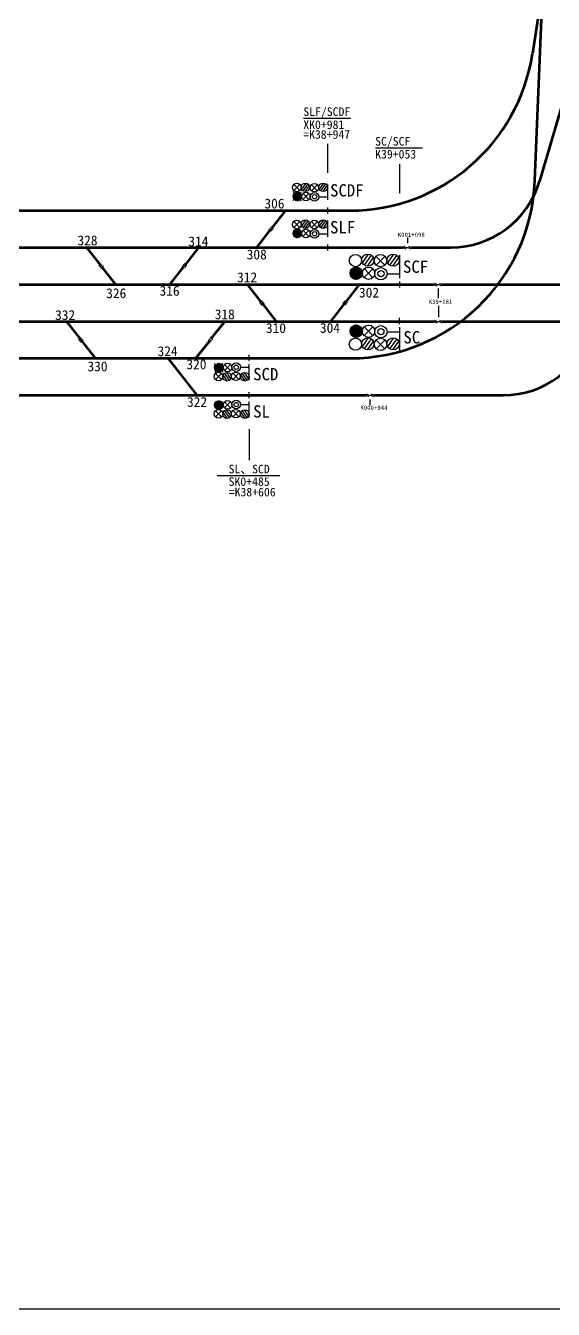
# Model space of a CAD drawing. Header units: millimetres. Extents: x -17381 to -15684, y 1883 to 2345.
# Drawn here: x -16281 to -16195.3, y 1883.2 to 2091.5 of the extents above; entities that cross this region are included whole.
import ezdxf

# ---------------------------------------------------------------- set-up
doc = ezdxf.new("R2010")
doc.units = ezdxf.units.MM
doc.layers.add('1', color=1, linetype='Continuous')
doc.layers.add('供电臂', color=7, linetype='Continuous')
doc.styles.add('宋体', font='')
doc.styles.get('宋体').set_extended_font_data('SimSun')

msp = doc.modelspace()

# ---------------------------------------------------------------- linework, layer by layer
at = {"color": 8, "lineweight": 70}
for p, q in [((-16193.93, 2118.37), (-16198.73, 2086.94)), ((-16198.35, 2066.28), (-16197.07, 2097.82)), ((-16240.99, 2058.67), (-16238.8, 2061.47)), ((-16268.78, 2052.48), (-16268.78, 2052.48)), ((-16272.06, 2040.49), (-16272.06, 2040.49))]:
    msp.add_line(p, q, dxfattribs=at)
at = {"color": 124, "lineweight": 70}
msp.add_line((-16184.86, 2109.6), (-16197.6, 2066.25), dxfattribs=at)
at = {"color": 0}
for p, q in [((-16235.9, 2076.45), (-16228.26, 2076.45)), ((-16224.23, 2071.65), (-16216.6, 2071.65)), ((-16249.94, 2018.46), (-16239.75, 2018.46))]:
    msp.add_line(p, q, dxfattribs=at)
at = {"color": 0, "lineweight": -3}
for p, q in [((-16232.01, 2072.32), (-16232.01, 2067.6)), ((-16220.35, 2069.01), (-16220.35, 2064.29)), ((-16219.02, 2057.11), (-16219.02, 2056.2)), ((-16214, 2047.27), (-16214, 2048.84)), ((-16214, 2046.01), (-16214, 2044.19)), ((-16225.1, 2029.9), (-16225.1, 2030.81)), ((-16244.74, 2025.97), (-16244.74, 2020.97))]:
    msp.add_line(p, q, dxfattribs=at)
at = {"color": 1}
for p, q in [((-16237.61, 2063.85), (-16236.64, 2064.41)), ((-16237.61, 2063.8), (-16236.59, 2064.39)), ((-16237.61, 2063.74), (-16236.54, 2064.36)), ((-16237.61, 2063.69), (-16236.5, 2064.33)), ((-16237.6, 2063.91), (-16236.69, 2064.43)), ((-16237.6, 2063.64), (-16236.46, 2064.3)), ((-16237.59, 2063.6), (-16236.42, 2064.27)), ((-16237.58, 2063.98), (-16236.76, 2064.45)), ((-16237.55, 2064.05), (-16236.83, 2064.46)), ((-16237.52, 2064.12), (-16236.91, 2064.47)), ((-16237.46, 2064.21), (-16237.02, 2064.46)), ((-16237.57, 2063.55), (-16236.39, 2064.23)), ((-16237.56, 2063.5), (-16236.36, 2064.2)), ((-16237.54, 2063.46), (-16236.33, 2064.16)), ((-16237.52, 2063.42), (-16236.31, 2064.12)), ((-16237.49, 2063.38), (-16236.28, 2064.08)), ((-16237.47, 2063.34), (-16236.27, 2064.04)), ((-16237.43, 2063.31), (-16236.25, 2063.99)), ((-16237.4, 2063.27), (-16236.24, 2063.95)), ((-16237.37, 2063.24), (-16236.22, 2063.9)), ((-16237.33, 2063.21), (-16236.22, 2063.85)), ((-16237.28, 2063.18), (-16236.21, 2063.8)), ((-16237.24, 2063.15), (-16236.21, 2063.74)), ((-16237.19, 2063.13), (-16236.22, 2063.69)), ((-16237.13, 2063.11), (-16236.23, 2063.63)), ((-16237.07, 2063.09), (-16236.24, 2063.56)), ((-16237, 2063.08), (-16236.27, 2063.5)), ((-16236.91, 2063.07), (-16236.31, 2063.42)), ((-16236.8, 2063.08), (-16236.37, 2063.33)), ((-16237.61, 2057.86), (-16236.64, 2058.42)), ((-16237.61, 2057.81), (-16236.59, 2058.4)), ((-16237.61, 2057.75), (-16236.54, 2058.37)), ((-16237.61, 2057.7), (-16236.5, 2058.34)), ((-16237.6, 2057.92), (-16236.69, 2058.44)), ((-16237.6, 2057.65), (-16236.46, 2058.31)), ((-16237.59, 2057.6), (-16236.42, 2058.28)), ((-16237.58, 2057.98), (-16236.76, 2058.46)), ((-16237.57, 2057.56), (-16236.39, 2058.24)), ((-16237.56, 2057.51), (-16236.36, 2058.21)), ((-16237.55, 2058.05), (-16236.83, 2058.47)), ((-16237.54, 2057.47), (-16236.33, 2058.17)), ((-16237.52, 2058.13), (-16236.91, 2058.48)), ((-16237.52, 2057.43), (-16236.31, 2058.13)), ((-16237.49, 2057.39), (-16236.28, 2058.09)), ((-16237.47, 2057.35), (-16236.27, 2058.04)), ((-16237.46, 2058.22), (-16237.02, 2058.47)), ((-16237.43, 2057.31), (-16236.25, 2058)), ((-16237.4, 2057.28), (-16236.24, 2057.95)), ((-16237.37, 2057.25), (-16236.22, 2057.91)), ((-16237.33, 2057.22), (-16236.22, 2057.86)), ((-16237.28, 2057.19), (-16236.21, 2057.8)), ((-16237.24, 2057.16), (-16236.21, 2057.75)), ((-16237.19, 2057.14), (-16236.22, 2057.69)), ((-16237.13, 2057.11), (-16236.23, 2057.64)), ((-16237.07, 2057.1), (-16236.24, 2057.57)), ((-16237, 2057.08), (-16236.27, 2057.5)), ((-16236.91, 2057.08), (-16236.31, 2057.43)), ((-16236.8, 2057.09), (-16236.37, 2057.34)), ((-16228.34, 2051.44), (-16226.95, 2052.24)), ((-16228.34, 2051.36), (-16226.88, 2052.2)), ((-16228.34, 2051.28), (-16226.81, 2052.16)), ((-16228.34, 2051.21), (-16226.75, 2052.12)), ((-16228.33, 2051.14), (-16226.7, 2052.08)), ((-16228.32, 2051.52), (-16227.03, 2052.27)), ((-16228.31, 2051.07), (-16226.64, 2052.03)), ((-16228.3, 2051.61), (-16227.12, 2052.29)), ((-16228.29, 2051), (-16226.6, 2051.98)), ((-16228.27, 2050.94), (-16226.55, 2051.93)), ((-16228.26, 2051.71), (-16227.23, 2052.31)), ((-16228.24, 2050.88), (-16226.52, 2051.87)), ((-16228.21, 2051.82), (-16227.35, 2052.32)), ((-16228.21, 2050.82), (-16226.48, 2051.82)), ((-16228.17, 2050.76), (-16226.45, 2051.76)), ((-16228.12, 2051.95), (-16227.5, 2052.3)), ((-16228.14, 2050.71), (-16226.42, 2051.7)), ((-16228.09, 2050.66), (-16226.4, 2051.63)), ((-16228.05, 2050.61), (-16226.38, 2051.57)), ((-16227.99, 2050.56), (-16226.36, 2051.5)), ((-16227.94, 2050.51), (-16226.35, 2051.43)), ((-16227.88, 2050.47), (-16226.35, 2051.36)), ((-16227.81, 2050.43), (-16226.35, 2051.28)), ((-16227.74, 2050.4), (-16226.35, 2051.2)), ((-16227.66, 2050.37), (-16226.37, 2051.11)), ((-16227.57, 2050.34), (-16226.39, 2051.02)), ((-16227.46, 2050.33), (-16226.43, 2050.93)), ((-16227.34, 2050.32), (-16226.48, 2050.82)), ((-16227.19, 2050.33), (-16226.57, 2050.69)), ((-16228.35, 2041.95), (-16226.89, 2042.8)), ((-16228.35, 2041.95), (-16226.89, 2042.8)), ((-16228.35, 2041.87), (-16226.82, 2042.76)), ((-16228.35, 2041.87), (-16226.82, 2042.76)), ((-16228.34, 2042.03), (-16226.96, 2042.83)), ((-16228.34, 2042.03), (-16226.96, 2042.83)), ((-16228.34, 2041.8), (-16226.76, 2042.72)), ((-16228.34, 2041.8), (-16226.76, 2042.72)), ((-16228.33, 2042.12), (-16227.04, 2042.86)), ((-16228.33, 2042.12), (-16227.04, 2042.86)), ((-16228.33, 2041.73), (-16226.7, 2042.67)), ((-16228.33, 2041.73), (-16226.7, 2042.67)), ((-16228.32, 2041.66), (-16226.65, 2042.62)), ((-16228.32, 2041.66), (-16226.65, 2042.62)), ((-16228.3, 2042.21), (-16227.13, 2042.89)), ((-16228.3, 2042.21), (-16227.13, 2042.89)), ((-16228.3, 2041.6), (-16226.6, 2042.57)), ((-16228.3, 2041.6), (-16226.6, 2042.57)), ((-16228.27, 2042.3), (-16227.23, 2042.9)), ((-16228.27, 2042.3), (-16227.23, 2042.9)), ((-16228.27, 2041.53), (-16226.56, 2042.52)), ((-16228.27, 2041.53), (-16226.56, 2042.52)), ((-16228.25, 2041.47), (-16226.52, 2042.47)), ((-16228.25, 2041.47), (-16226.52, 2042.47)), ((-16228.22, 2041.41), (-16226.49, 2042.41)), ((-16228.22, 2041.41), (-16226.49, 2042.41)), ((-16228.21, 2042.41), (-16227.35, 2042.91)), ((-16228.21, 2042.41), (-16227.35, 2042.91)), ((-16228.18, 2041.36), (-16226.45, 2042.35)), ((-16228.18, 2041.36), (-16226.45, 2042.35)), ((-16228.14, 2041.3), (-16226.43, 2042.29)), ((-16228.14, 2041.3), (-16226.43, 2042.29)), ((-16228.13, 2042.54), (-16227.51, 2042.9)), ((-16228.13, 2042.54), (-16227.51, 2042.9)), ((-16228.1, 2041.25), (-16226.4, 2042.23)), ((-16228.1, 2041.25), (-16226.4, 2042.23)), ((-16228.05, 2041.2), (-16226.38, 2042.16)), ((-16228.05, 2041.2), (-16226.38, 2042.16)), ((-16228, 2041.15), (-16226.37, 2042.09)), ((-16228, 2041.15), (-16226.37, 2042.09)), ((-16227.94, 2041.11), (-16226.36, 2042.02)), ((-16227.94, 2041.11), (-16226.36, 2042.02)), ((-16227.88, 2041.07), (-16226.35, 2041.95)), ((-16227.88, 2041.07), (-16226.35, 2041.95)), ((-16227.82, 2041.03), (-16226.35, 2041.87)), ((-16227.82, 2041.03), (-16226.35, 2041.87)), ((-16227.74, 2040.99), (-16226.36, 2041.79)), ((-16227.74, 2040.99), (-16226.36, 2041.79)), ((-16227.66, 2040.96), (-16226.37, 2041.71)), ((-16227.66, 2040.96), (-16226.37, 2041.71)), ((-16227.57, 2040.94), (-16226.4, 2041.62)), ((-16227.57, 2040.94), (-16226.4, 2041.62)), ((-16227.47, 2040.92), (-16226.43, 2041.52)), ((-16227.47, 2040.92), (-16226.43, 2041.52)), ((-16227.35, 2040.91), (-16226.49, 2041.41)), ((-16227.35, 2040.91), (-16226.49, 2041.41)), ((-16227.2, 2040.93), (-16226.57, 2041.28)), ((-16227.2, 2040.93), (-16226.57, 2041.28)), ((-16250.34, 2036.01), (-16249.26, 2035.39)), ((-16250.34, 2035.95), (-16249.31, 2035.36)), ((-16250.33, 2036.06), (-16249.22, 2035.42)), ((-16250.33, 2035.9), (-16249.36, 2035.34)), ((-16250.32, 2036.11), (-16249.18, 2035.45)), ((-16250.32, 2035.84), (-16249.42, 2035.32)), ((-16250.31, 2036.16), (-16249.15, 2035.48)), ((-16250.3, 2036.2), (-16249.11, 2035.52)), ((-16250.3, 2035.77), (-16249.48, 2035.3)), ((-16250.28, 2036.25), (-16249.08, 2035.55)), ((-16250.28, 2035.71), (-16249.55, 2035.29)), ((-16250.26, 2036.29), (-16249.06, 2035.59)), ((-16250.24, 2036.33), (-16249.03, 2035.63)), ((-16250.24, 2035.63), (-16249.64, 2035.28)), ((-16250.22, 2036.37), (-16249.01, 2035.67)), ((-16250.19, 2036.41), (-16248.99, 2035.71)), ((-16250.18, 2035.54), (-16249.75, 2035.29)), ((-16250.16, 2036.44), (-16248.97, 2035.76)), ((-16250.13, 2036.48), (-16248.96, 2035.8)), ((-16250.09, 2036.51), (-16248.95, 2035.85)), ((-16250.05, 2036.54), (-16248.94, 2035.9)), ((-16250.01, 2036.57), (-16248.94, 2035.95)), ((-16249.96, 2036.6), (-16248.94, 2036.01)), ((-16249.91, 2036.62), (-16248.94, 2036.06)), ((-16249.85, 2036.64), (-16248.95, 2036.12)), ((-16249.79, 2036.66), (-16248.97, 2036.19)), ((-16249.72, 2036.67), (-16248.99, 2036.25)), ((-16249.64, 2036.68), (-16249.03, 2036.33)), ((-16249.53, 2036.67), (-16249.09, 2036.42)), ((-16250.34, 2029.95), (-16249.26, 2029.33)), ((-16250.34, 2029.89), (-16249.31, 2029.3)), ((-16250.33, 2030), (-16249.22, 2029.36)), ((-16250.33, 2029.84), (-16249.36, 2029.28)), ((-16250.32, 2030.05), (-16249.18, 2029.39)), ((-16250.32, 2029.78), (-16249.42, 2029.26)), ((-16250.31, 2030.1), (-16249.15, 2029.42)), ((-16250.3, 2030.14), (-16249.11, 2029.46)), ((-16250.3, 2029.72), (-16249.48, 2029.24)), ((-16250.28, 2030.19), (-16249.08, 2029.5)), ((-16250.28, 2029.65), (-16249.55, 2029.23)), ((-16250.26, 2030.23), (-16249.06, 2029.53)), ((-16250.24, 2030.27), (-16249.03, 2029.57)), ((-16250.24, 2029.57), (-16249.64, 2029.22)), ((-16250.22, 2030.31), (-16249.01, 2029.61)), ((-16250.19, 2030.35), (-16248.99, 2029.66)), ((-16250.18, 2029.48), (-16249.75, 2029.23)), ((-16250.16, 2030.39), (-16248.97, 2029.7)), ((-16250.13, 2030.42), (-16248.96, 2029.75)), ((-16250.09, 2030.45), (-16248.95, 2029.79)), ((-16250.05, 2030.48), (-16248.94, 2029.84)), ((-16250.01, 2030.51), (-16248.94, 2029.9)), ((-16249.96, 2030.54), (-16248.94, 2029.95)), ((-16249.91, 2030.56), (-16248.94, 2030.01)), ((-16249.85, 2030.59), (-16248.95, 2030.07)), ((-16249.79, 2030.6), (-16248.97, 2030.13)), ((-16249.72, 2030.62), (-16248.99, 2030.2)), ((-16249.64, 2030.62), (-16249.03, 2030.27)), ((-16249.53, 2030.61), (-16249.09, 2030.36))]:
    msp.add_line(p, q, dxfattribs=at)
at = {"color": 1, "ltscale": 0.5}
for p, q in [((-16237.41, 2064.28), (-16237.56, 2064.54)), ((-16236.47, 2064.31), (-16236.26, 2064.5)), ((-16237.45, 2063.33), (-16237.64, 2063.12)), ((-16236.43, 2063.25), (-16236.31, 2063.05)), ((-16250.18, 2036.42), (-16250.37, 2036.63)), ((-16250.13, 2035.47), (-16250.29, 2035.21)), ((-16249.19, 2035.44), (-16248.98, 2035.25)), ((-16249.16, 2036.5), (-16249.03, 2036.7))]:
    msp.add_line(p, q, dxfattribs=at)
at = {"color": 0, "linetype": 'Continuous'}
for p, q in [((-16232.01, 2065.82), (-16232.01, 2063.19)), ((-16233.39, 2063.67), (-16232.01, 2063.67)), ((-16232.01, 2059.83), (-16232.01, 2057.19)), ((-16233.39, 2057.68), (-16232.01, 2057.68)), ((-16220.35, 2054.25), (-16220.35, 2050.48)), ((-16222.32, 2051.18), (-16220.34, 2051.18)), ((-16222.33, 2041.77), (-16220.35, 2041.77)), ((-16222.33, 2041.77), (-16220.35, 2041.77)), ((-16220.35, 2042.54), (-16220.35, 2038.77)), ((-16220.35, 2042.54), (-16220.35, 2038.77)), ((-16246.12, 2036.08), (-16244.73, 2036.08)), ((-16244.74, 2033.93), (-16244.74, 2036.57)), ((-16246.12, 2030.02), (-16244.73, 2030.02)), ((-16244.74, 2027.87), (-16244.74, 2030.51))]:
    msp.add_line(p, q, dxfattribs=at)
at = {"color": 8, "lineweight": 70, "ltscale": 0.5}
msp.add_line((-16290.46, 2061.47), (-16228.39, 2061.47), dxfattribs=at)
at = {"color": 0, "ltscale": 0.5}
for p, q in [((-16232.01, 2061.97), (-16232.01, 2060.97)), ((-16232.01, 2055.98), (-16232.01, 2054.98)), ((-16220.35, 2049.98), (-16220.35, 2048.98)), ((-16220.35, 2043.04), (-16220.35, 2044.04)), ((-16244.74, 2037.06), (-16244.74, 2038.06)), ((-16244.74, 2031.01), (-16244.74, 2032.01))]:
    msp.add_line(p, q, dxfattribs=at)
at = {"color": 2, "lineweight": 70}
for p, q in [((-16243.49, 2055.48), (-16241.3, 2058.27)), ((-16271.13, 2055.48), (-16268.94, 2052.68)), ((-16255.09, 2052.68), (-16252.9, 2055.48))]:
    msp.add_line(p, q, dxfattribs=at)
at = {"color": 7, "linetype": 'Continuous'}
for p, q in [((-16241.11, 2058.1), (-16241.52, 2058.47)), ((-16240.94, 2058.28), (-16241.35, 2058.66)), ((-16240.77, 2058.47), (-16241.18, 2058.85)), ((-16219.72, 2055.48), (-16219.28, 2055.24)), ((-16219.66, 2055.68), (-16219.25, 2055.47)), ((-16219.25, 2055.47), (-16218.92, 2055.47)), ((-16218.92, 2055.47), (-16218.52, 2055.26)), ((-16218.86, 2055.7), (-16218.44, 2055.48)), ((-16269.16, 2052.48), (-16268.75, 2052.85)), ((-16268.99, 2052.29), (-16268.58, 2052.67)), ((-16268.82, 2052.1), (-16268.41, 2052.48)), ((-16255.21, 2052.1), (-16255.62, 2052.48)), ((-16255.04, 2052.29), (-16255.45, 2052.67)), ((-16254.87, 2052.48), (-16255.28, 2052.85)), ((-16214.64, 2049.69), (-16214.23, 2049.48)), ((-16213.84, 2049.7), (-16213.42, 2049.48)), ((-16214.7, 2049.48), (-16214.26, 2049.25)), ((-16214.23, 2049.48), (-16213.9, 2049.48)), ((-16213.9, 2049.48), (-16213.5, 2049.26)), ((-16243.06, 2046.47), (-16242.65, 2046.84)), ((-16242.89, 2046.28), (-16242.48, 2046.66)), ((-16242.72, 2046.09), (-16242.31, 2046.47)), ((-16229.12, 2046.09), (-16229.53, 2046.47)), ((-16228.95, 2046.28), (-16229.36, 2046.66)), ((-16228.78, 2046.47), (-16229.19, 2046.84)), ((-16214.7, 2043.49), (-16214.26, 2043.26)), ((-16214.64, 2043.7), (-16214.23, 2043.48)), ((-16214.23, 2043.48), (-16213.9, 2043.48)), ((-16213.9, 2043.48), (-16213.5, 2043.27)), ((-16213.84, 2043.71), (-16213.42, 2043.49)), ((-16272.44, 2040.49), (-16272.02, 2040.87)), ((-16272.27, 2040.31), (-16271.85, 2040.68)), ((-16272.1, 2040.12), (-16271.68, 2040.5)), ((-16251, 2040.11), (-16251.41, 2040.49)), ((-16250.83, 2040.3), (-16251.24, 2040.68)), ((-16250.66, 2040.49), (-16251.07, 2040.86)), ((-16225.8, 2031.51), (-16225.35, 2031.27)), ((-16225.73, 2031.71), (-16225.33, 2031.5)), ((-16225.33, 2031.5), (-16225, 2031.5)), ((-16225, 2031.5), (-16224.59, 2031.29)), ((-16224.94, 2031.73), (-16224.52, 2031.51))]:
    msp.add_line(p, q, dxfattribs=at)
at = {"color": 2, "lineweight": 70, "ltscale": 0.5}
msp.add_line((-16296.22, 2055.48), (-16219.72, 2055.48), dxfattribs=at)
at = {"color": 124, "lineweight": 70, "ltscale": 0.5}
msp.add_line((-16218.44, 2055.48), (-16211.99, 2055.48), dxfattribs=at)
at = {"color": 5, "lineweight": 70}
for p, q in [((-16268.63, 2052.28), (-16266.44, 2049.48)), ((-16257.59, 2049.48), (-16255.4, 2052.28)), ((-16245.04, 2049.48), (-16242.83, 2046.67)), ((-16229.01, 2046.67), (-16226.8, 2049.48))]:
    msp.add_line(p, q, dxfattribs=at)
at = {"color": 5, "lineweight": 100, "ltscale": 0.5}
msp.add_line((-16327.47, 2049.48), (-16214.7, 2049.48), dxfattribs=at)
at = {"color": 8, "lineweight": 100, "ltscale": 0.5}
for p, q in [((-16213.42, 2049.48), (-16154.66, 2049.48)), ((-16213.42, 2043.49), (-16158.44, 2043.49))]:
    msp.add_line(p, q, dxfattribs=at)
at = {"color": 1, "lineweight": 70}
for p, q in [((-16242.52, 2046.27), (-16240.35, 2043.49)), ((-16231.49, 2043.49), (-16229.32, 2046.27)), ((-16274.41, 2043.49), (-16272.22, 2040.69)), ((-16250.88, 2040.69), (-16248.69, 2043.49))]:
    msp.add_line(p, q, dxfattribs=at)
at = {"color": 1, "lineweight": 100, "ltscale": 0.5}
msp.add_line((-16327.47, 2043.49), (-16214.7, 2043.49), dxfattribs=at)
at = {"color": 4, "lineweight": 70}
for p, q in [((-16271.9, 2040.29), (-16269.72, 2037.5)), ((-16253.38, 2037.5), (-16251.19, 2040.29)), ((-16257.92, 2037.5), (-16253.23, 2031.51))]:
    msp.add_line(p, q, dxfattribs=at)
at = {"color": 4, "lineweight": 70, "ltscale": 0.5}
for p, q in [((-16296.18, 2037.5), (-16228.33, 2037.5)), ((-16290.03, 2031.51), (-16225.8, 2031.51))]:
    msp.add_line(p, q, dxfattribs=at)
at = {"color": 1, "lineweight": 70, "ltscale": 0.5}
msp.add_line((-16224.52, 2031.51), (-16203.48, 2031.51), dxfattribs=at)
at = {"color": 0}
msp.add_lwpolyline([(-17380.59, 2345.03), (-15683.64, 2345.03), (-15683.64, 1883.17), (-17380.59, 1883.17)], close=True, dxfattribs=at)
at = {"color": 8, "lineweight": 70}
for centre, end in [((-16228.39, 2091.47), 351.3209), ((-16228.33, 2067.5), 357.6717)]:
    msp.add_arc(centre, 30, 270, end, dxfattribs=at)
at = {"color": 124, "lineweight": 70}
msp.add_arc((-16211.99, 2070.48), 15, 270, 343.6246, dxfattribs=at)
at = {"color": 1, "lineweight": 70}
msp.add_arc((-16203.48, 2046.51), 15, 270, 343.6246, dxfattribs=at)
at = {"layer": '1', "color": 3}
for p, q in [((-16236.51, 2065.71), (-16237.49, 2064.73)), ((-16237.48, 2065.71), (-16236.51, 2064.72)), ((-16236.51, 2059.72), (-16237.49, 2058.73)), ((-16237.48, 2059.72), (-16236.51, 2058.73)), ((-16250.21, 2034.04), (-16249.24, 2035.03)), ((-16249.23, 2034.04), (-16250.21, 2035.03)), ((-16250.21, 2027.98), (-16249.24, 2028.97)), ((-16249.23, 2027.98), (-16250.21, 2028.97))]:
    msp.add_line(p, q, dxfattribs=at)
at = {"layer": '1', "color": 2}
for p, q in [((-16235.56, 2065.93), (-16236.24, 2064.95)), ((-16235.21, 2065.81), (-16236.02, 2064.67)), ((-16234.99, 2065.54), (-16235.67, 2064.55)), ((-16232.67, 2065.93), (-16233.35, 2064.95)), ((-16232.32, 2065.81), (-16233.13, 2064.67)), ((-16232.1, 2065.54), (-16232.78, 2064.55)), ((-16235.56, 2059.94), (-16236.24, 2058.95)), ((-16235.21, 2059.81), (-16236.02, 2058.68)), ((-16234.99, 2059.54), (-16235.67, 2058.56)), ((-16232.67, 2059.94), (-16233.35, 2058.95)), ((-16232.32, 2059.81), (-16233.13, 2058.68)), ((-16232.1, 2059.54), (-16232.78, 2058.56)), ((-16225.41, 2054.41), (-16226.39, 2053)), ((-16224.91, 2054.23), (-16226.07, 2052.61)), ((-16224.59, 2053.84), (-16225.57, 2052.43)), ((-16221.28, 2054.41), (-16222.26, 2053)), ((-16220.78, 2054.23), (-16221.94, 2052.61)), ((-16220.47, 2053.84), (-16221.44, 2052.43)), ((-16225.41, 2040.83), (-16226.39, 2039.42)), ((-16224.91, 2040.65), (-16226.07, 2039.03)), ((-16224.59, 2040.26), (-16225.57, 2038.85)), ((-16221.28, 2040.83), (-16222.26, 2039.42)), ((-16220.78, 2040.65), (-16221.94, 2039.03)), ((-16220.47, 2040.26), (-16221.44, 2038.85)), ((-16247.71, 2034.21), (-16248.4, 2035.2)), ((-16244.82, 2034.21), (-16245.51, 2035.2)), ((-16248.28, 2033.82), (-16248.97, 2034.81)), ((-16247.93, 2033.94), (-16248.74, 2035.08)), ((-16245.39, 2033.82), (-16246.08, 2034.81)), ((-16245.04, 2033.94), (-16245.85, 2035.08)), ((-16247.93, 2027.89), (-16248.74, 2029.02)), ((-16247.71, 2028.16), (-16248.4, 2029.14)), ((-16245.04, 2027.89), (-16245.85, 2029.02)), ((-16244.82, 2028.16), (-16245.51, 2029.14)), ((-16248.28, 2027.76), (-16248.97, 2028.75)), ((-16245.39, 2027.76), (-16246.08, 2028.75))]:
    msp.add_line(p, q, dxfattribs=at)
at = {"layer": '1', "color": 0}
for p, q in [((-16233.66, 2065.68), (-16234.64, 2064.69)), ((-16234.64, 2065.67), (-16233.67, 2064.68)), ((-16235.02, 2064.24), (-16236, 2063.26)), ((-16235.99, 2064.24), (-16235.02, 2063.25)), ((-16235.02, 2058.25), (-16236, 2057.26)), ((-16235.99, 2058.25), (-16235.02, 2057.26)), ((-16234.64, 2059.68), (-16233.67, 2058.69)), ((-16233.66, 2059.68), (-16234.64, 2058.7)), ((-16222.7, 2054.04), (-16224.11, 2052.63)), ((-16224.1, 2054.04), (-16222.71, 2052.62)), ((-16224.64, 2051.99), (-16226.04, 2050.58)), ((-16226.03, 2051.99), (-16224.64, 2050.57)), ((-16224.64, 2042.59), (-16226.05, 2041.18)), ((-16224.64, 2042.59), (-16226.05, 2041.18)), ((-16226.04, 2042.58), (-16224.65, 2041.17)), ((-16226.04, 2042.58), (-16224.65, 2041.17)), ((-16225.41, 2040.83), (-16226.39, 2039.42)), ((-16224.91, 2040.65), (-16226.07, 2039.03)), ((-16224.59, 2040.26), (-16225.57, 2038.85)), ((-16222.7, 2040.45), (-16224.11, 2039.05)), ((-16224.1, 2040.46), (-16222.71, 2039.04)), ((-16224.1, 2040.46), (-16222.71, 2039.04)), ((-16221.28, 2040.83), (-16222.26, 2039.42)), ((-16220.78, 2040.65), (-16221.94, 2039.03)), ((-16220.47, 2040.26), (-16221.44, 2038.85)), ((-16248.72, 2035.51), (-16247.75, 2036.5)), ((-16247.74, 2035.51), (-16248.72, 2036.49)), ((-16247.37, 2034.08), (-16246.39, 2035.07)), ((-16246.39, 2034.07), (-16247.37, 2035.06)), ((-16248.72, 2029.45), (-16247.75, 2030.44)), ((-16247.74, 2029.45), (-16248.72, 2030.44)), ((-16247.37, 2028.02), (-16246.39, 2029.01)), ((-16246.39, 2028.02), (-16247.37, 2029))]:
    msp.add_line(p, q, dxfattribs=at)
at = {"layer": '1', "color": 3}
for centre, radius in [((-16237.01, 2065.2), 0.699), ((-16237.01, 2059.21), 0.699), ((-16227.48, 2053.36), 0.998), ((-16227.48, 2039.79), 0.998), ((-16249.73, 2034.55), 0.699), ((-16249.73, 2028.49), 0.699)]:
    msp.add_circle(centre, radius, dxfattribs=at)
at = {"layer": '1', "color": 1}
for centre, radius in [((-16236.91, 2063.77), 0.699), ((-16236.91, 2057.78), 0.699), ((-16227.35, 2051.32), 0.998), ((-16227.35, 2041.91), 0.998), ((-16227.35, 2041.91), 0.998), ((-16249.64, 2035.98), 0.699), ((-16249.64, 2029.92), 0.699)]:
    msp.add_circle(centre, radius, dxfattribs=at)
at = {"layer": '1', "color": 2}
for centre, radius in [((-16235.61, 2065.24), 0.699), ((-16232.72, 2065.24), 0.699), ((-16235.61, 2059.25), 0.699), ((-16232.72, 2059.25), 0.699), ((-16225.48, 2053.42), 0.998), ((-16221.36, 2053.42), 0.998), ((-16225.48, 2039.84), 0.998), ((-16221.36, 2039.84), 0.998), ((-16248.33, 2034.51), 0.699), ((-16245.45, 2034.51), 0.699), ((-16248.33, 2028.45), 0.699), ((-16245.45, 2028.45), 0.699)]:
    msp.add_circle(centre, radius, dxfattribs=at)
at = {"layer": '1', "color": 0}
for centre, radius in [((-16235.51, 2063.75), 0.699), ((-16234.15, 2065.18), 0.699), ((-16234.11, 2063.7), 0.699), ((-16234.11, 2063.7), 0.349), ((-16235.51, 2057.76), 0.699), ((-16234.15, 2059.19), 0.699), ((-16234.11, 2057.71), 0.699), ((-16234.11, 2057.71), 0.349), ((-16223.4, 2053.34), 0.998), ((-16225.34, 2051.29), 0.998), ((-16223.34, 2051.22), 0.998), ((-16223.34, 2051.22), 0.499), ((-16225.34, 2041.88), 0.998), ((-16225.34, 2041.88), 0.998), ((-16223.35, 2041.81), 0.998), ((-16223.35, 2041.81), 0.998), ((-16223.35, 2041.81), 0.499), ((-16223.35, 2041.81), 0.499), ((-16227.48, 2039.79), 0.998), ((-16225.48, 2039.84), 0.998), ((-16223.4, 2039.76), 0.998), ((-16223.4, 2039.76), 0.998), ((-16221.36, 2039.84), 0.998), ((-16248.23, 2036), 0.699), ((-16246.88, 2034.57), 0.699), ((-16246.83, 2036.05), 0.699), ((-16246.83, 2036.05), 0.349), ((-16248.23, 2029.94), 0.699), ((-16246.88, 2028.51), 0.699), ((-16246.83, 2029.99), 0.699), ((-16246.83, 2029.99), 0.349)]:
    msp.add_circle(centre, radius, dxfattribs=at)

# ---------------------------------------------------------------- texts
at = {"color": 0, "style": '宋体'}
for s, p in [('SLF/SCDF', (-16235.94, 2076.81)), ('XK0+981', (-16235.95, 2074.71)), ('=K38+947', (-16235.96, 2073.12)), ('SC/SCF', (-16224.28, 2072.01)), ('K39+053', (-16224.28, 2069.91)), ('SL、SCD', (-16248.07, 2018.82)), ('=K38+606', (-16248.05, 2015.09)), ('SK0+485', (-16248.07, 2016.79))]:
    msp.add_text(s, height=1.4, dxfattribs=at).set_placement(p)
at = {"color": 0, "ltscale": 0.5, "style": '宋体'}
for s, p in [('SCDF', (-16231.6, 2063.75)), ('SLF', (-16231.6, 2057.76)), ('SCF', (-16219.76, 2051.36)), ('SC', (-16219.69, 2039.91)), ('SCD', (-16244.08, 2033.93)), ('SL', (-16244.08, 2027.87))]:
    msp.add_text(s, height=2, dxfattribs=at).set_placement(p)
at = {"ltscale": 0.5, "style": '宋体'}
for s, p in [('306', (-16242.26, 2061.81)), ('328', (-16272.62, 2055.83)), ('314', (-16254.61, 2055.67)), ('308', (-16245.14, 2053.54)), ('312', (-16246.7, 2049.84)), ('326', (-16267.95, 2047.26)), ('316', (-16259.29, 2047.65)), ('302', (-16226.91, 2047.36)), ('332', (-16276.25, 2043.71)), ('318', (-16250.33, 2043.84)), ('310', (-16242.02, 2041.6)), ('304', (-16233.25, 2041.63)), ('324', (-16259.61, 2037.85)), ('320', (-16254.93, 2035.72)), ('330', (-16270.99, 2035.38)), ('322', (-16254.83, 2029.61))]:
    msp.add_text(s, height=1.6, dxfattribs=at).set_placement(p)
at = {"layer": '供电臂', "color": 7, "lineweight": -3, "style": '宋体'}
for s, rotation, p in [('K001+098', 0.377, (-16220.6, 2057.19)), ('K39+181', 0.377, (-16215.58, 2046.32)), ('K000+944', 359.623, (-16226.68, 2029.14))]:
    msp.add_text(s, height=0.7, rotation=rotation, dxfattribs=at).set_placement(p)

doc.saveas('drawing.dxf')
